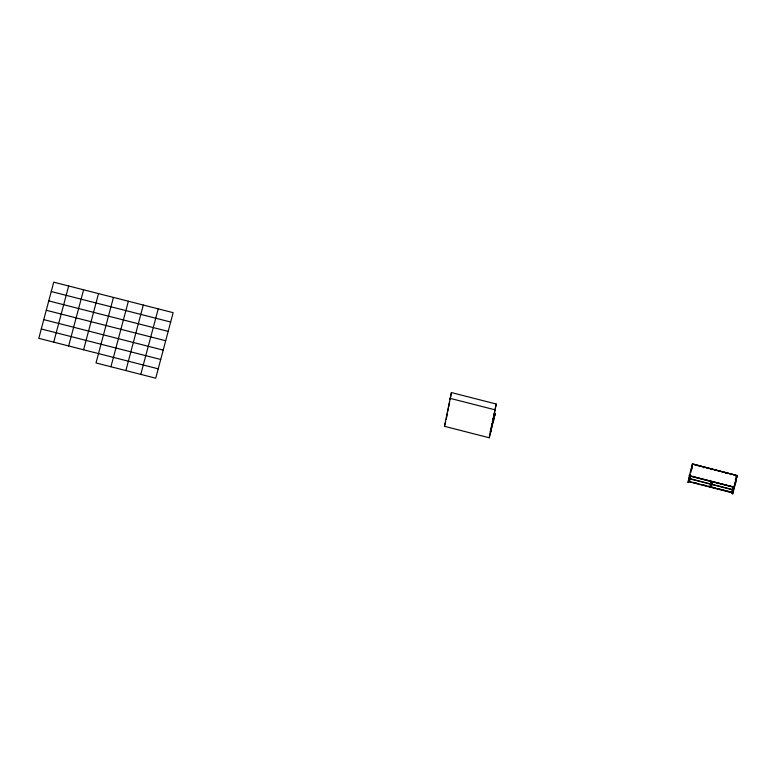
<?xml version="1.0" encoding="UTF-8"?>
<svg xmlns="http://www.w3.org/2000/svg" width="776" height="776" viewBox="0 0 776 776"><rect width="100%" height="100%" fill="white"/><g stroke="black" fill="none" stroke-linecap="round" stroke-linejoin="round"><path stroke-width="1.16" d="M491.674 426.179L495.185 413.54L489.239 437.751L444.454 426.315L451.428 392.578L496.204 404.015L490.762 432.028M446.258 419.486L447.345 413.589M447.8 411.251L449.614 401.91M450.061 399.582L451.428 392.578M489.239 437.751L496.204 404.015M689.903 475.843L688.593 482.556L688.06 482.42L689.36 475.707L692.415 463.922L737.161 475.562L734.086 487.124L689.301 475.688L734.086 487.124M692.415 463.922L736.007 475.271M691.348 469.742L692.434 464.145M690.398 476.183L689.35 481.556L690.233 478.258M711.117 481.479L710.069 486.853L710.952 483.545M710.573 487.192L711.699 481.401M712.193 481.75L711.146 487.124L712.319 482.72M732.913 487.047L731.865 492.411L732.748 489.113M736.56 475.407L737.103 475.552L735.793 482.265L732.719 493.827L732.185 493.691L733.485 486.969M732.719 493.827L734.028 487.105M734.571 484.709L734.746 483.787M53.728 342.148L68.666 285.985M68.657 345.96L83.595 289.797M83.585 349.772L98.523 293.609M113.442 297.421L96.02 362.945L155.724 378.193L173.155 312.67L53.738 282.173L38.8 338.336L158.217 368.833M110.949 366.757L128.37 301.233M125.877 370.569L143.298 305.046M140.796 374.381L158.226 308.858M444.454 426.315L445.676 421.737M494.273 414.171L494.399 413.676M492.391 421.698L494.108 415.257M493.158 419.865L493.293 419.37M490.675 429.642L491.848 425.238M491.082 428.41L490.16 431.873L490.704 432.019M495.136 413.753L492.062 425.316L491.47 425.161M688.06 482.42L690.213 474.32M690.776 472.535L691.746 468.908M691.62 469.441L692.493 466.143M689.699 478.113L688.816 481.421L732.398 492.556M690.504 476.464L689.913 478.666L710.632 483.952L711.223 481.75M703.599 467.627L703.725 467.133M703.842 467.685L703.968 467.191L714.628 469.916M710.612 486.988L711.485 483.681M712.29 482.022L711.67 484.437L732.389 489.734M725.395 473.195L725.521 472.7L714.861 469.975M733.01 487.318L732.428 489.52L711.708 484.234M735.328 480.034L736.259 476.571M732.185 493.691L733.107 490.219M733.718 487.91L737.2 475.358M51.245 291.534L170.662 322.03M449.905 398.301L494.681 409.738M494.545 413.598L495.078 413.734M694.142 464.678L702.668 466.861M725.764 472.759L735.357 475.213M735.842 476.027L736.375 476.173M48.762 300.894L168.179 331.391M493.235 420.311L493.779 420.456M735.26 482.129L735.793 482.265M46.269 310.255L165.686 340.751M689.864 476.047L733.446 487.183M689.874 478.87L710.593 484.166M693.531 482.41L696.974 483.283M702.707 484.748L706.15 485.63M708.449 486.212L715.327 487.968M717.625 488.56L730.235 491.78M688.778 481.624L732.398 492.857M43.776 319.615L163.193 350.112M41.293 328.975L160.71 359.472"/></g></svg>
